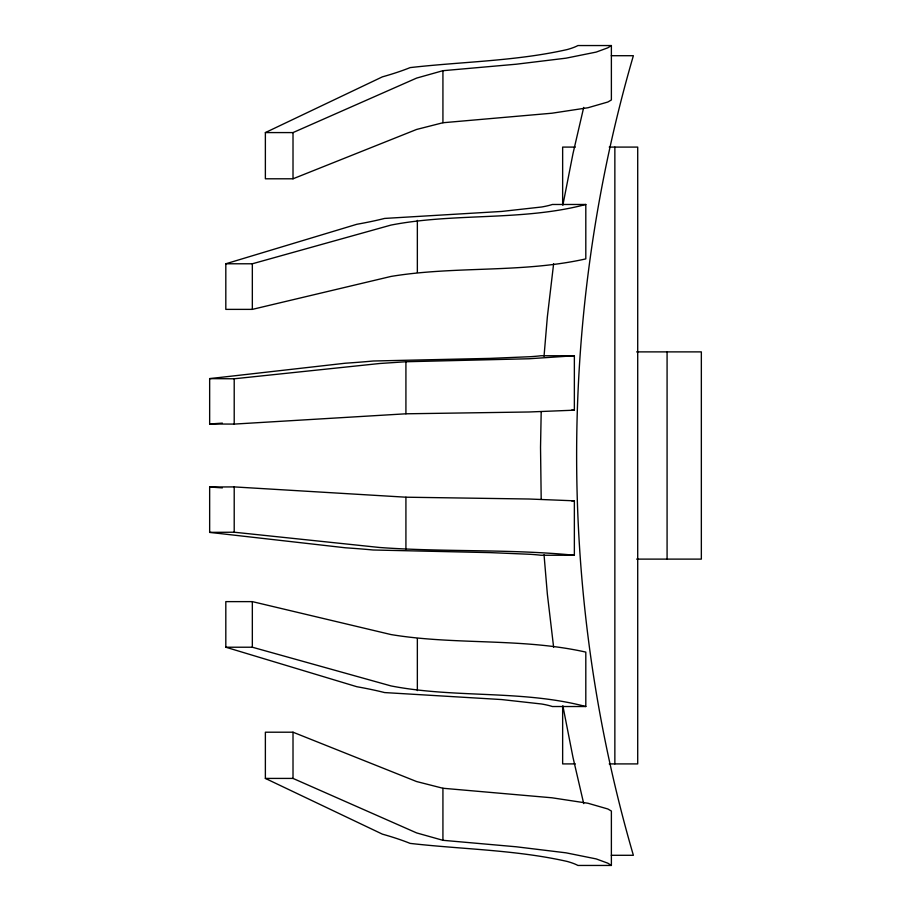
<?xml version="1.0" encoding="UTF-8"?>
<svg xmlns="http://www.w3.org/2000/svg" width="911" height="911" viewBox="0 0 911 911"><rect width="100%" height="100%" fill="white"/><g stroke="black" fill="none" stroke-linecap="round" stroke-linejoin="round"><path stroke-width="1.37" d="M541.191 411.988L540.53 447.347L541.191 499.012M544.038 356.235L547.363 316.8L553.626 263.769M562.839 205.294L572.985 153.617L583.712 107.384M611.383 45.55L607.831 47.816L596.193 52.086L566.05 58.167L516.264 64.214L442.928 70.694L416.6 78.095L293.012 132.585L265.374 132.585L265.374 178.795L293.012 178.795L416.6 129.453L442.928 122.746L551.952 113.215L587.959 107.749L607.831 102.021L611.383 99.971L611.383 45.55L577.927 45.55A114.809 18.619 0 0 1 567.189 49.558C515.683 61.196 462.446 61.629 410.144 67.608A459.224 74.474 0 0 1 382.392 76.854L265.374 132.585M585.807 204.474C522.436 221.271 455.113 212.616 391.024 225.074L252.336 263.78L225.814 263.78L225.814 309.376L252.336 309.376L391.024 276.432C455.341 265.796 522.014 273.232 585.807 258.895L585.807 204.474L552.351 204.474A113.408 11.741 0 0 1 541.681 206.991L501.665 211.443L384.567 218.435A454.077 46.985 0 0 1 356.816 224.288L225.814 263.78M574.363 355.745L528.995 358.763L405.919 361.747L379.58 363.512L234.207 378.782L209.655 378.623L209.655 423.991L234.207 424.093L405.919 413.799L528.995 411.988L574.363 410.178L574.363 355.745L540.906 355.745A112.6 4.407 0 0 1 530.282 356.702L490.243 358.376L373.134 361.007A451.116 17.662 0 0 1 345.349 363.216L209.655 378.623M209.655 423.991L222.375 423.125M209.655 532.377L234.207 532.218L379.58 547.488C444.386 552.225 509.67 548.866 574.363 555.255L574.363 500.822L528.995 499.012L405.919 497.201L234.207 486.907L209.655 487.009L209.655 532.377L345.383 547.784A451.116 17.662 0 0 1 373.111 549.993L490.243 552.624L530.282 554.298A112.6 4.407 0 0 1 540.918 555.255L574.363 555.255M611.281 55.708L633.373 55.708C557.714 315.229 557.714 595.771 633.373 855.292L611.281 855.292M575.342 147.092L562.645 147.092L562.645 203.939M609.22 147.092L637.711 147.092L637.711 763.908L609.22 763.908M636.63 351.885L701.345 351.885L701.345 559.115L636.63 559.115M571.584 410.178L574.363 410.178M571.584 500.822L574.363 500.822M252.336 601.624L225.814 601.624L225.814 647.22L356.816 686.712A454.077 46.985 0 0 1 384.567 692.565L501.665 699.557L541.669 704.009A113.408 11.741 0 0 1 552.351 706.526L585.807 706.526L585.807 652.105C522.014 637.768 455.341 645.204 391.024 634.568L252.336 601.624L252.336 647.22L391.024 685.926C455.113 698.384 522.436 689.729 585.807 706.526M225.814 647.22L252.336 647.22M293.012 732.205L265.374 732.205L265.374 778.415L382.392 834.146A459.224 74.474 0 0 1 410.144 843.392C462.446 849.371 515.672 849.804 567.177 861.442A114.809 18.619 0 0 1 577.927 865.45L611.383 865.45L611.383 811.029L607.831 808.979L587.959 803.251L551.952 797.785L442.928 788.254L416.6 781.547L293.012 732.205L293.012 778.415L416.6 832.905L442.928 840.306L516.264 846.786L566.05 852.833L596.193 858.914L607.831 863.184L611.383 865.45M575.342 763.908L562.645 763.908L562.645 707.061M265.374 778.415L293.012 778.415M209.655 487.009L222.375 487.875M583.712 803.616L572.985 757.383L562.839 705.706M553.626 647.231L547.363 594.2L544.038 554.765M667.08 351.885L667.08 559.115M614.857 147.092L614.857 763.908M442.928 70.694L442.928 122.746M442.928 788.254L442.928 840.306M417.352 220.382L417.352 272.435M417.352 638.565L417.352 690.618M405.919 361.747L405.919 413.799M405.919 497.201L405.919 549.253M293.012 132.585L293.012 178.795M252.336 263.78L252.336 309.376M234.207 378.782L234.207 424.093M234.207 486.907L234.207 532.218"/></g></svg>
